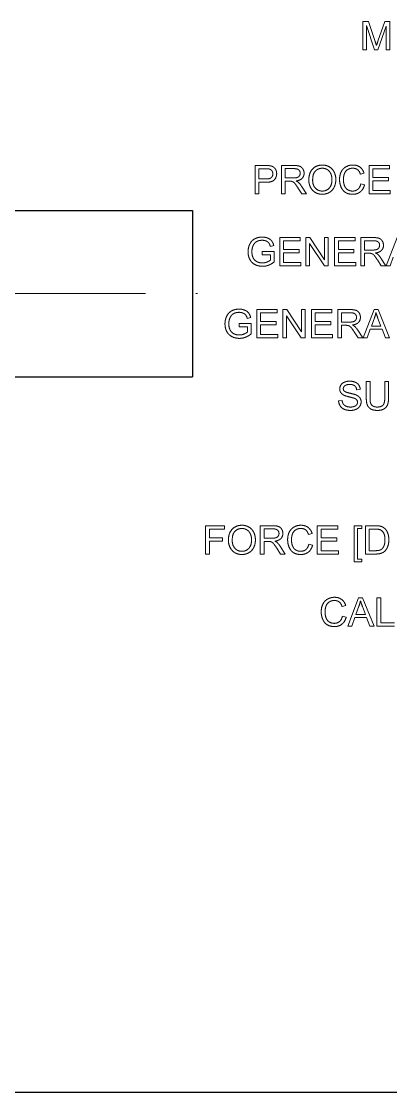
# Model space of a CAD drawing. Header units: millimetres. Extents: x -205 to 205, y -139 to 139.
# Drawn here: x 66.8 to 88.8, y -66.5 to -2.8 of the extents above; entities that cross this region are included whole.
import ezdxf

# ---------------------------------------------------------------- set-up
doc = ezdxf.new("R2010")
doc.units = ezdxf.units.MM
doc.linetypes.add('ACAD_ISO04W100', pattern=[30, 24, -3, 0, -3])
doc.linetypes.add('HIDDEN', pattern=[9.525, 6.35, -3.175])
for name, color, linetype, lineweight in [('center', 7, 'ACAD_ISO04W100', 13), ('dimensions', 7, 'Continuous', 18), ('hidden', 7, 'HIDDEN', 18), ('visible', 7, 'Continuous', 30)]:
    doc.layers.add(name, color=color, linetype=linetype, lineweight=lineweight)

msp = doc.modelspace()

# ---------------------------------------------------------------- linework, layer by layer
at = {"layer": 'center'}
msp.add_line((-10, -19), (80, -19), dxfattribs=at)
at = {"layer": 'dimensions'}
for p, q in [((87.132, -2.808), (87.132, -4.491)), ((87.467, -2.808), (87.132, -2.808)), ((87.347, -3.059), (87.833, -4.491)), ((87.347, -4.491), (87.347, -3.059)), ((87.866, -3.999), (87.467, -2.808)), ((88.034, -4.491), (88.523, -3.083)), ((88.438, -2.808), (88.035, -3.979)), ((88.738, -2.808), (88.438, -2.808)), ((88.523, -3.083), (88.523, -4.491)), ((88.738, -4.491), (88.738, -2.808)), ((87.132, -4.491), (87.347, -4.491)), ((87.833, -4.491), (88.034, -4.491)), ((88.523, -4.491), (88.738, -4.491)), ((80.721, -11.38), (80.721, -13.062)), ((81.355, -11.38), (80.721, -11.38)), ((82.292, -11.38), (82.292, -13.062)), ((83.038, -11.38), (82.292, -11.38)), ((87.515, -11.38), (87.515, -13.062)), ((88.731, -11.38), (87.515, -11.38)), ((88.731, -11.578), (88.731, -11.38)), ((80.944, -12.18), (80.944, -11.578)), ((80.944, -11.578), (81.374, -11.578)), ((82.514, -12.122), (82.514, -11.566)), ((82.514, -11.566), (83.047, -11.566)), ((86.988, -11.893), (87.207, -11.841)), ((87.738, -11.578), (88.731, -11.578)), ((87.738, -12.094), (87.738, -11.578)), ((88.668, -12.094), (87.738, -12.094)), ((88.668, -12.291), (88.668, -12.094)), ((81.378, -12.18), (80.944, -12.18)), ((80.944, -12.378), (81.375, -12.378)), ((80.944, -13.062), (80.944, -12.378)), ((82.993, -12.122), (82.514, -12.122)), ((82.514, -12.315), (82.773, -12.315)), ((82.514, -13.062), (82.514, -12.315)), ((83.272, -12.712), (83.494, -13.062)), ((83.774, -13.062), (83.482, -12.604)), ((87.236, -12.528), (87.014, -12.472)), ((87.738, -12.291), (88.668, -12.291)), ((87.738, -12.863), (87.738, -12.291)), ((80.721, -13.062), (80.944, -13.062)), ((82.292, -13.062), (82.514, -13.062)), ((83.494, -13.062), (83.774, -13.062)), ((87.515, -13.062), (88.77, -13.062)), ((88.77, -12.863), (87.738, -12.863)), ((88.77, -13.062), (88.77, -12.863)), ((82.19, -15.666), (82.19, -17.348)), ((83.406, -15.666), (82.19, -15.666)), ((82.412, -15.864), (83.406, -15.864)), ((82.412, -16.379), (82.412, -15.864)), ((83.406, -15.864), (83.406, -15.666)), ((83.75, -15.666), (83.75, -17.348)), ((83.979, -15.666), (83.75, -15.666)), ((84.862, -16.986), (83.979, -15.666)), ((84.862, -15.666), (84.862, -16.986)), ((85.076, -15.666), (84.862, -15.666)), ((85.076, -17.348), (85.076, -15.666)), ((85.454, -15.666), (85.454, -17.348)), ((86.67, -15.666), (85.454, -15.666)), ((85.677, -15.864), (86.67, -15.864)), ((85.677, -16.379), (85.677, -15.864)), ((86.67, -15.864), (86.67, -15.666)), ((87.02, -15.666), (87.02, -17.348)), ((87.766, -15.666), (87.02, -15.666)), ((87.243, -16.408), (87.243, -15.851)), ((87.243, -15.851), (87.775, -15.851)), ((89.175, -15.666), (88.529, -17.348)), ((81.857, -16.489), (81.144, -16.491)), ((81.144, -16.491), (81.144, -16.688)), ((81.631, -16.191), (81.832, -16.136)), ((81.857, -17.114), (81.857, -16.489)), ((83.343, -16.379), (82.412, -16.379)), ((83.343, -16.577), (83.343, -16.379)), ((83.964, -16.026), (84.847, -17.348)), ((83.964, -17.348), (83.964, -16.026)), ((86.607, -16.379), (85.677, -16.379)), ((86.607, -16.577), (86.607, -16.379)), ((87.722, -16.408), (87.243, -16.408)), ((81.144, -16.688), (81.639, -16.688)), ((81.639, -16.688), (81.639, -17.001)), ((82.412, -16.577), (83.343, -16.577)), ((82.412, -17.149), (82.412, -16.577)), ((83.445, -17.149), (82.412, -17.149)), ((83.445, -17.348), (83.445, -17.149)), ((85.677, -16.577), (86.607, -16.577)), ((85.677, -17.149), (85.677, -16.577)), ((86.709, -17.149), (85.677, -17.149)), ((86.709, -17.348), (86.709, -17.149)), ((87.243, -16.601), (87.501, -16.601)), ((87.243, -17.348), (87.243, -16.601)), ((88, -16.998), (88.223, -17.348)), ((88.503, -17.348), (88.21, -16.89)), ((88.766, -17.348), (88.95, -16.838)), ((82.19, -17.348), (83.445, -17.348)), ((83.75, -17.348), (83.964, -17.348)), ((84.847, -17.348), (85.076, -17.348)), ((85.454, -17.348), (86.709, -17.348)), ((87.02, -17.348), (87.243, -17.348)), ((88.223, -17.348), (88.503, -17.348)), ((88.529, -17.348), (88.766, -17.348)), ((80.816, -19.951), (80.816, -21.633)), ((82.032, -19.951), (80.816, -19.951)), ((81.038, -20.15), (82.032, -20.15)), ((81.038, -20.665), (81.038, -20.15)), ((82.032, -20.15), (82.032, -19.951)), ((82.376, -19.951), (82.376, -21.633)), ((82.604, -19.951), (82.376, -19.951)), ((82.59, -20.312), (83.473, -21.633)), ((82.59, -21.633), (82.59, -20.312)), ((83.488, -21.272), (82.604, -19.951)), ((83.488, -19.951), (83.488, -21.272)), ((83.701, -19.951), (83.488, -19.951)), ((83.701, -21.633), (83.701, -19.951)), ((84.08, -19.951), (84.08, -21.633)), ((85.296, -19.951), (84.08, -19.951)), ((84.303, -20.15), (85.296, -20.15)), ((84.303, -20.665), (84.303, -20.15)), ((85.296, -20.15), (85.296, -19.951)), ((85.646, -19.951), (85.646, -21.633)), ((86.392, -19.951), (85.646, -19.951)), ((85.869, -20.694), (85.869, -20.137)), ((85.869, -20.137), (86.401, -20.137)), ((87.801, -19.951), (87.155, -21.633)), ((88.041, -19.951), (87.801, -19.951)), ((88.73, -21.633), (88.041, -19.951)), ((80.483, -20.775), (79.77, -20.776)), ((79.77, -20.776), (79.77, -20.974)), ((79.77, -20.974), (80.265, -20.974)), ((80.257, -20.477), (80.458, -20.422)), ((80.265, -20.974), (80.265, -21.287)), ((80.483, -21.399), (80.483, -20.775)), ((81.969, -20.665), (81.038, -20.665)), ((81.038, -20.862), (81.969, -20.862)), ((81.038, -21.435), (81.038, -20.862)), ((81.969, -20.862), (81.969, -20.665)), ((85.233, -20.665), (84.303, -20.665)), ((84.303, -20.862), (85.233, -20.862)), ((84.303, -21.435), (84.303, -20.862)), ((85.233, -20.862), (85.233, -20.665)), ((86.347, -20.694), (85.869, -20.694)), ((85.869, -20.886), (86.127, -20.886)), ((85.869, -21.633), (85.869, -20.886)), ((87.641, -20.943), (87.825, -20.449)), ((88.211, -20.943), (87.641, -20.943)), ((88.035, -20.477), (88.211, -20.943)), ((80.816, -21.633), (82.071, -21.633)), ((82.071, -21.435), (81.038, -21.435)), ((82.071, -21.633), (82.071, -21.435)), ((82.376, -21.633), (82.59, -21.633)), ((83.473, -21.633), (83.701, -21.633)), ((84.08, -21.633), (85.335, -21.633)), ((85.335, -21.435), (84.303, -21.435)), ((85.335, -21.633), (85.335, -21.435)), ((85.646, -21.633), (85.869, -21.633)), ((86.626, -21.283), (86.849, -21.633)), ((87.129, -21.633), (86.836, -21.176)), ((86.849, -21.633), (87.129, -21.633)), ((87.155, -21.633), (87.392, -21.633)), ((87.392, -21.633), (87.576, -21.124)), ((87.576, -21.124), (88.28, -21.124)), ((88.28, -21.124), (88.476, -21.633)), ((88.476, -21.633), (88.73, -21.633)), ((86.769, -24.727), (86.982, -24.711)), ((87.34, -24.237), (87.34, -25.209)), ((87.563, -24.237), (87.34, -24.237)), ((87.563, -25.208), (87.563, -24.237)), ((88.44, -24.237), (88.44, -25.208)), ((88.663, -24.237), (88.44, -24.237)), ((88.663, -25.209), (88.663, -24.237)), ((85.903, -25.36), (85.693, -25.379)), ((77.773, -32.808), (77.773, -34.491)), ((78.908, -32.808), (77.773, -32.808)), ((77.996, -33.007), (78.908, -33.007)), ((77.996, -33.528), (77.996, -33.007)), ((78.908, -33.007), (78.908, -32.808)), ((81.028, -32.808), (81.028, -34.491)), ((81.774, -32.808), (81.028, -32.808)), ((81.251, -33.551), (81.251, -32.994)), ((81.251, -32.994), (81.783, -32.994)), ((84.424, -32.808), (84.424, -34.491)), ((85.64, -32.808), (84.424, -32.808)), ((84.646, -33.007), (85.64, -33.007)), ((84.646, -33.522), (84.646, -33.007)), ((85.64, -33.007), (85.64, -32.808)), ((86.618, -32.808), (86.618, -34.958)), ((87.073, -32.808), (86.618, -32.808)), ((86.824, -32.979), (87.073, -32.979)), ((86.824, -34.787), (86.824, -32.979)), ((87.073, -32.979), (87.073, -32.808)), ((87.292, -32.808), (87.292, -34.491)), ((87.872, -32.808), (87.292, -32.808)), ((87.515, -34.292), (87.515, -33.007)), ((87.515, -33.007), (87.868, -33.007)), ((78.785, -33.528), (77.996, -33.528)), ((77.996, -33.726), (78.785, -33.726)), ((77.996, -34.491), (77.996, -33.726)), ((78.785, -33.726), (78.785, -33.528)), ((81.73, -33.551), (81.251, -33.551)), ((81.251, -33.744), (81.509, -33.744)), ((81.251, -34.491), (81.251, -33.744)), ((83.897, -33.321), (84.116, -33.27)), ((85.577, -33.522), (84.646, -33.522)), ((84.646, -33.719), (85.577, -33.719)), ((84.646, -34.292), (84.646, -33.719)), ((85.577, -33.719), (85.577, -33.522)), ((82.008, -34.141), (82.231, -34.491)), ((82.511, -34.491), (82.218, -34.033)), ((84.145, -33.957), (83.922, -33.901)), ((85.679, -34.292), (84.646, -34.292)), ((85.679, -34.491), (85.679, -34.292)), ((87.874, -34.292), (87.515, -34.292)), ((77.773, -34.491), (77.996, -34.491)), ((81.028, -34.491), (81.251, -34.491)), ((82.231, -34.491), (82.511, -34.491)), ((84.424, -34.491), (85.679, -34.491)), ((86.618, -34.958), (87.073, -34.958)), ((87.073, -34.787), (86.824, -34.787)), ((87.073, -34.958), (87.073, -34.787)), ((87.292, -34.491), (87.899, -34.491)), ((85.896, -37.607), (86.115, -37.555)), ((86.879, -37.094), (86.233, -38.776)), ((86.719, -38.085), (86.903, -37.592)), ((87.119, -37.094), (86.879, -37.094)), ((87.808, -38.776), (87.119, -37.094)), ((87.976, -37.094), (87.976, -38.776)), ((88.199, -37.094), (87.976, -37.094)), ((88.199, -38.578), (88.199, -37.094)), ((86.144, -38.243), (85.921, -38.186)), ((87.289, -38.085), (86.719, -38.085)), ((87.113, -37.62), (87.289, -38.085)), ((86.233, -38.776), (86.47, -38.776)), ((86.47, -38.776), (86.654, -38.267)), ((86.654, -38.267), (87.358, -38.267)), ((87.358, -38.267), (87.554, -38.776)), ((87.554, -38.776), (87.808, -38.776)), ((87.976, -38.776), (89.027, -38.776)), ((89.027, -38.578), (88.199, -38.578))]:
    msp.add_line(p, q, dxfattribs=at)
for points in [[(87.866, -3.999), (87.921, -4.166), (87.946, -4.248)], [(87.946, -4.248), (87.975, -4.157), (88.035, -3.979)], [(81.355, -11.38), (81.523, -11.38), (81.611, -11.396)], [(81.611, -11.396), (81.735, -11.417), (81.819, -11.474)], [(83.038, -11.38), (83.263, -11.38), (83.38, -11.425)], [(83.38, -11.425), (83.497, -11.47), (83.567, -11.585)], [(84.143, -11.587), (84.368, -11.35), (84.723, -11.35)], [(84.723, -11.35), (84.956, -11.35), (85.143, -11.461)], [(85.143, -11.461), (85.33, -11.573), (85.428, -11.772)], [(85.849, -11.75), (85.95, -11.554), (86.135, -11.453)], [(86.135, -11.453), (86.321, -11.351), (86.543, -11.351)], [(86.543, -11.351), (86.796, -11.351), (86.968, -11.48)], [(81.581, -11.593), (81.525, -11.578), (81.374, -11.578)], [(81.378, -12.18), (81.594, -12.18), (81.685, -12.099)], [(81.722, -11.692), (81.669, -11.617), (81.581, -11.593)], [(81.685, -12.099), (81.775, -12.019), (81.775, -11.873)], [(81.775, -11.873), (81.775, -11.768), (81.722, -11.692)], [(81.819, -11.474), (81.903, -11.532), (81.954, -11.637)], [(82.005, -11.866), (82.005, -12.081), (81.868, -12.229)], [(81.954, -11.637), (82.005, -11.741), (82.005, -11.866)], [(82.993, -12.122), (83.145, -12.122), (83.232, -12.091)], [(83.32, -11.643), (83.234, -11.566), (83.047, -11.566)], [(83.232, -12.091), (83.318, -12.059), (83.362, -11.99)], [(83.407, -11.839), (83.407, -11.719), (83.32, -11.643)], [(83.362, -11.99), (83.407, -11.92), (83.407, -11.839)], [(83.637, -11.839), (83.637, -12.018), (83.521, -12.141)], [(83.567, -11.585), (83.637, -11.7), (83.637, -11.839)], [(83.918, -12.243), (83.918, -11.824), (84.143, -11.587)], [(84.318, -11.704), (84.147, -11.866), (84.147, -12.246)], [(84.724, -11.542), (84.488, -11.542), (84.318, -11.704)], [(85.024, -11.626), (84.891, -11.542), (84.724, -11.542)], [(85.228, -11.863), (85.158, -11.71), (85.024, -11.626)], [(85.297, -12.222), (85.297, -12.017), (85.228, -11.863)], [(85.428, -11.772), (85.526, -11.971), (85.526, -12.223)], [(85.749, -12.208), (85.749, -11.945), (85.849, -11.75)], [(86.031, -11.884), (85.979, -12.041), (85.979, -12.207)], [(86.214, -11.635), (86.084, -11.727), (86.031, -11.884)], [(86.539, -11.542), (86.345, -11.542), (86.214, -11.635)], [(86.819, -11.625), (86.707, -11.542), (86.539, -11.542)], [(86.988, -11.893), (86.93, -11.709), (86.819, -11.625)], [(86.968, -11.48), (87.14, -11.608), (87.207, -11.841)], [(81.868, -12.229), (81.732, -12.378), (81.375, -12.378)], [(82.896, -12.323), (82.859, -12.315), (82.773, -12.315)], [(82.998, -12.368), (82.948, -12.336), (82.896, -12.323)], [(83.111, -12.48), (83.048, -12.4), (82.998, -12.368)], [(83.272, -12.712), (83.174, -12.561), (83.111, -12.48)], [(83.521, -12.141), (83.405, -12.263), (83.163, -12.297)], [(83.163, -12.297), (83.251, -12.339), (83.297, -12.38)], [(83.297, -12.38), (83.394, -12.47), (83.482, -12.604)], [(84.014, -12.663), (83.918, -12.464), (83.918, -12.243)], [(84.298, -12.976), (84.11, -12.861), (84.014, -12.663)], [(84.147, -12.246), (84.147, -12.55), (84.311, -12.725)], [(84.311, -12.725), (84.474, -12.9), (84.721, -12.9)], [(84.721, -12.9), (84.972, -12.9), (85.135, -12.723)], [(85.423, -12.681), (85.32, -12.883), (85.131, -12.987)], [(85.135, -12.723), (85.297, -12.547), (85.297, -12.222)], [(85.526, -12.223), (85.526, -12.479), (85.423, -12.681)], [(85.838, -12.659), (85.749, -12.449), (85.749, -12.208)], [(86.097, -12.98), (85.927, -12.869), (85.838, -12.659)], [(85.979, -12.207), (85.979, -12.422), (86.041, -12.582)], [(86.041, -12.582), (86.104, -12.742), (86.236, -12.821)], [(86.838, -12.792), (86.968, -12.684), (87.014, -12.472)], [(87.236, -12.528), (87.166, -12.803), (86.984, -12.947)], [(84.722, -13.091), (84.485, -13.091), (84.298, -12.976)], [(85.131, -12.987), (84.941, -13.091), (84.722, -13.091)], [(86.54, -13.091), (86.268, -13.091), (86.097, -12.98)], [(86.236, -12.821), (86.368, -12.9), (86.521, -12.9)], [(86.521, -12.9), (86.708, -12.9), (86.838, -12.792)], [(86.984, -12.947), (86.802, -13.091), (86.54, -13.091)], [(80.404, -16.056), (80.506, -15.843), (80.699, -15.74)], [(80.699, -15.74), (80.892, -15.637), (81.143, -15.637)], [(80.88, -15.874), (80.769, -15.92), (80.701, -15.996)], [(81.144, -15.827), (80.992, -15.827), (80.88, -15.874)], [(81.143, -15.637), (81.326, -15.637), (81.473, -15.696)], [(81.376, -15.871), (81.272, -15.827), (81.144, -15.827)], [(81.537, -15.989), (81.481, -15.916), (81.376, -15.871)], [(81.473, -15.696), (81.621, -15.755), (81.704, -15.861)], [(81.704, -15.861), (81.788, -15.966), (81.832, -16.136)], [(87.766, -15.666), (87.991, -15.666), (88.108, -15.711)], [(88.049, -15.928), (87.963, -15.851), (87.775, -15.851)], [(88.136, -16.124), (88.136, -16.005), (88.049, -15.928)], [(88.108, -15.711), (88.225, -15.756), (88.295, -15.871)], [(88.295, -15.871), (88.365, -15.986), (88.365, -16.124)], [(80.301, -16.515), (80.301, -16.269), (80.404, -16.056)], [(80.404, -16.963), (80.301, -16.762), (80.301, -16.515)], [(80.595, -16.162), (80.53, -16.318), (80.53, -16.501)], [(80.53, -16.501), (80.53, -16.726), (80.608, -16.877)], [(80.701, -15.996), (80.633, -16.072), (80.595, -16.162)], [(81.631, -16.191), (81.593, -16.063), (81.537, -15.989)], [(87.722, -16.408), (87.874, -16.408), (87.96, -16.376)], [(88.249, -16.426), (88.133, -16.549), (87.891, -16.582)], [(87.96, -16.376), (88.046, -16.345), (88.091, -16.275)], [(88.091, -16.275), (88.136, -16.206), (88.136, -16.124)], [(88.365, -16.124), (88.365, -16.303), (88.249, -16.426)], [(80.71, -17.27), (80.507, -17.164), (80.404, -16.963)], [(80.608, -16.877), (80.685, -17.029), (80.833, -17.102)], [(80.833, -17.102), (80.981, -17.176), (81.148, -17.176)], [(81.148, -17.176), (81.292, -17.176), (81.43, -17.12)], [(81.43, -17.12), (81.568, -17.064), (81.639, -17.001)], [(81.857, -17.114), (81.693, -17.244), (81.518, -17.31)], [(87.625, -16.609), (87.587, -16.601), (87.501, -16.601)], [(87.727, -16.653), (87.677, -16.621), (87.625, -16.609)], [(87.84, -16.766), (87.777, -16.686), (87.727, -16.653)], [(88, -16.998), (87.903, -16.846), (87.84, -16.766)], [(87.891, -16.582), (87.98, -16.625), (88.026, -16.666)], [(88.026, -16.666), (88.123, -16.756), (88.21, -16.89)], [(81.16, -17.376), (80.913, -17.376), (80.71, -17.27)], [(81.518, -17.31), (81.344, -17.376), (81.16, -17.376)], [(78.927, -20.8), (78.927, -20.555), (79.03, -20.342)], [(79.03, -20.342), (79.132, -20.129), (79.325, -20.026)], [(79.327, -20.282), (79.258, -20.357), (79.221, -20.448)], [(79.325, -20.026), (79.518, -19.923), (79.769, -19.923)], [(79.506, -20.159), (79.395, -20.206), (79.327, -20.282)], [(79.77, -20.113), (79.618, -20.113), (79.506, -20.159)], [(79.769, -19.923), (79.952, -19.923), (80.099, -19.982)], [(80.002, -20.157), (79.898, -20.113), (79.77, -20.113)], [(80.163, -20.275), (80.106, -20.201), (80.002, -20.157)], [(80.099, -19.982), (80.246, -20.041), (80.33, -20.146)], [(80.257, -20.477), (80.219, -20.348), (80.163, -20.275)], [(80.33, -20.146), (80.414, -20.252), (80.458, -20.422)], [(86.392, -19.951), (86.617, -19.951), (86.734, -19.997)], [(86.675, -20.214), (86.588, -20.137), (86.401, -20.137)], [(86.762, -20.41), (86.762, -20.291), (86.675, -20.214)], [(86.734, -19.997), (86.851, -20.042), (86.921, -20.157)], [(86.921, -20.157), (86.991, -20.271), (86.991, -20.41)], [(87.916, -20.128), (87.884, -20.29), (87.825, -20.449)], [(88.035, -20.477), (87.955, -20.264), (87.916, -20.128)], [(79.03, -21.249), (78.927, -21.048), (78.927, -20.8)], [(79.221, -20.448), (79.156, -20.604), (79.156, -20.787)], [(79.156, -20.787), (79.156, -21.011), (79.234, -21.163)], [(86.251, -20.894), (86.213, -20.886), (86.127, -20.886)], [(86.353, -20.939), (86.303, -20.907), (86.251, -20.894)], [(86.347, -20.694), (86.5, -20.694), (86.586, -20.662)], [(86.466, -21.052), (86.403, -20.971), (86.353, -20.939)], [(86.875, -20.712), (86.759, -20.835), (86.517, -20.868)], [(86.517, -20.868), (86.606, -20.91), (86.652, -20.952)], [(86.586, -20.662), (86.672, -20.631), (86.717, -20.561)], [(86.652, -20.952), (86.749, -21.041), (86.836, -21.176)], [(86.717, -20.561), (86.762, -20.492), (86.762, -20.41)], [(86.991, -20.41), (86.991, -20.589), (86.875, -20.712)], [(79.336, -21.556), (79.133, -21.45), (79.03, -21.249)], [(79.234, -21.163), (79.311, -21.314), (79.459, -21.388)], [(79.786, -21.662), (79.538, -21.662), (79.336, -21.556)], [(79.459, -21.388), (79.607, -21.461), (79.774, -21.461)], [(79.774, -21.461), (79.918, -21.461), (80.056, -21.406)], [(80.144, -21.596), (79.97, -21.662), (79.786, -21.662)], [(80.056, -21.406), (80.194, -21.35), (80.265, -21.287)], [(80.483, -21.399), (80.319, -21.53), (80.144, -21.596)], [(86.626, -21.283), (86.529, -21.132), (86.466, -21.052)], [(86.041, -24.266), (86.18, -24.208), (86.35, -24.208)], [(86.35, -24.208), (86.537, -24.208), (86.68, -24.268)], [(85.758, -24.672), (85.758, -24.544), (85.83, -24.434)], [(85.817, -24.881), (85.758, -24.788), (85.758, -24.672)], [(85.83, -24.434), (85.902, -24.323), (86.041, -24.266)], [(86.065, -24.478), (85.972, -24.552), (85.972, -24.657)], [(85.972, -24.657), (85.972, -24.748), (86.038, -24.806)], [(86.038, -24.806), (86.102, -24.865), (86.373, -24.926)], [(86.359, -24.404), (86.157, -24.404), (86.065, -24.478)], [(86.652, -24.486), (86.553, -24.404), (86.359, -24.404)], [(86.769, -24.727), (86.751, -24.567), (86.652, -24.486)], [(86.68, -24.268), (86.823, -24.329), (86.899, -24.446)], [(86.899, -24.446), (86.976, -24.563), (86.982, -24.711)], [(85.786, -25.681), (85.698, -25.547), (85.693, -25.379)], [(85.996, -25.038), (85.876, -24.975), (85.817, -24.881)], [(85.903, -25.36), (85.918, -25.487), (85.973, -25.567)], [(86.321, -25.143), (86.089, -25.087), (85.996, -25.038)], [(86.621, -25.225), (86.553, -25.199), (86.321, -25.143)], [(86.373, -24.926), (86.645, -24.987), (86.746, -25.033)], [(86.772, -25.324), (86.726, -25.265), (86.621, -25.225)], [(86.746, -25.033), (86.893, -25.101), (86.963, -25.205)], [(86.77, -25.606), (86.818, -25.54), (86.818, -25.462)], [(86.818, -25.462), (86.818, -25.383), (86.772, -25.324)], [(87.033, -25.444), (87.033, -25.578), (86.956, -25.697)], [(86.963, -25.205), (87.033, -25.309), (87.033, -25.444)], [(87.404, -25.631), (87.34, -25.476), (87.34, -25.209)], [(87.563, -25.208), (87.563, -25.427), (87.603, -25.531)], [(88.336, -25.636), (88.44, -25.524), (88.44, -25.208)], [(88.663, -25.209), (88.663, -25.462), (88.606, -25.612)], [(86.028, -25.881), (85.874, -25.815), (85.786, -25.681)], [(85.973, -25.567), (86.027, -25.648), (86.142, -25.698)], [(86.411, -25.948), (86.182, -25.948), (86.028, -25.881)], [(86.142, -25.698), (86.257, -25.748), (86.4, -25.748)], [(86.4, -25.748), (86.528, -25.748), (86.625, -25.71)], [(86.735, -25.882), (86.591, -25.948), (86.411, -25.948)], [(86.625, -25.71), (86.723, -25.672), (86.77, -25.606)], [(86.956, -25.697), (86.879, -25.816), (86.735, -25.882)], [(87.619, -25.866), (87.469, -25.785), (87.404, -25.631)], [(87.603, -25.531), (87.644, -25.635), (87.743, -25.691)], [(88.006, -25.948), (87.769, -25.948), (87.619, -25.866)], [(87.743, -25.691), (87.843, -25.747), (87.986, -25.747)], [(87.986, -25.747), (88.232, -25.747), (88.336, -25.636)], [(88.399, -25.854), (88.249, -25.948), (88.006, -25.948)], [(88.606, -25.612), (88.548, -25.761), (88.399, -25.854)], [(79.129, -33.671), (79.129, -33.252), (79.354, -33.015)], [(79.354, -33.015), (79.579, -32.779), (79.935, -32.779)], [(79.529, -33.133), (79.359, -33.295), (79.359, -33.675)], [(79.936, -32.97), (79.7, -32.97), (79.529, -33.133)], [(79.935, -32.779), (80.168, -32.779), (80.355, -32.89)], [(80.236, -33.054), (80.102, -32.97), (79.936, -32.97)], [(80.439, -33.292), (80.37, -33.139), (80.236, -33.054)], [(80.355, -32.89), (80.542, -33.001), (80.64, -33.2)], [(81.774, -32.808), (81.999, -32.808), (82.116, -32.854)], [(82.057, -33.071), (81.97, -32.994), (81.783, -32.994)], [(82.144, -33.267), (82.144, -33.148), (82.057, -33.071)], [(82.116, -32.854), (82.233, -32.899), (82.303, -33.014)], [(82.303, -33.014), (82.373, -33.129), (82.373, -33.267)], [(82.758, -33.178), (82.859, -32.983), (83.044, -32.881)], [(83.123, -33.063), (82.993, -33.156), (82.94, -33.313)], [(83.044, -32.881), (83.229, -32.78), (83.452, -32.78)], [(83.447, -32.97), (83.253, -32.97), (83.123, -33.063)], [(83.727, -33.054), (83.616, -32.97), (83.447, -32.97)], [(83.452, -32.78), (83.704, -32.78), (83.876, -32.908)], [(83.897, -33.321), (83.839, -33.138), (83.727, -33.054)], [(83.876, -32.908), (84.049, -33.037), (84.116, -33.27)], [(88.156, -33.041), (88.067, -33.007), (87.868, -33.007)], [(87.872, -32.808), (88.068, -32.808), (88.171, -32.832)], [(88.367, -33.231), (88.28, -33.089), (88.156, -33.041)], [(88.171, -32.832), (88.316, -32.866), (88.418, -32.953)], [(88.418, -32.953), (88.551, -33.065), (88.617, -33.24)], [(79.226, -34.091), (79.129, -33.893), (79.129, -33.671)], [(79.359, -33.675), (79.359, -33.979), (79.522, -34.154)], [(80.346, -34.152), (80.509, -33.975), (80.509, -33.651)], [(80.509, -33.651), (80.509, -33.445), (80.439, -33.292)], [(80.738, -33.652), (80.738, -33.908), (80.635, -34.11)], [(80.64, -33.2), (80.738, -33.399), (80.738, -33.652)], [(81.633, -33.752), (81.595, -33.744), (81.509, -33.744)], [(81.735, -33.796), (81.685, -33.764), (81.633, -33.752)], [(81.73, -33.551), (81.882, -33.551), (81.968, -33.519)], [(82.257, -33.569), (82.141, -33.692), (81.899, -33.725)], [(81.899, -33.725), (81.988, -33.768), (82.034, -33.809)], [(81.968, -33.519), (82.054, -33.488), (82.099, -33.418)], [(82.099, -33.418), (82.144, -33.349), (82.144, -33.267)], [(82.373, -33.267), (82.373, -33.446), (82.257, -33.569)], [(82.658, -33.637), (82.658, -33.374), (82.758, -33.178)], [(82.747, -34.088), (82.658, -33.878), (82.658, -33.637)], [(82.94, -33.313), (82.887, -33.469), (82.887, -33.636)], [(82.887, -33.636), (82.887, -33.85), (82.95, -34.01)], [(88.454, -33.637), (88.454, -33.373), (88.367, -33.231)], [(88.409, -33.961), (88.454, -33.827), (88.454, -33.637)], [(88.617, -33.24), (88.683, -33.415), (88.683, -33.64)], [(88.683, -33.64), (88.683, -33.832), (88.638, -33.98)], [(79.509, -34.404), (79.322, -34.29), (79.226, -34.091)], [(79.934, -34.519), (79.696, -34.519), (79.509, -34.404)], [(79.522, -34.154), (79.686, -34.329), (79.933, -34.329)], [(79.933, -34.329), (80.184, -34.329), (80.346, -34.152)], [(80.635, -34.11), (80.532, -34.312), (80.342, -34.415)], [(81.848, -33.909), (81.785, -33.828), (81.735, -33.796)], [(82.008, -34.141), (81.911, -33.989), (81.848, -33.909)], [(82.034, -33.809), (82.131, -33.898), (82.218, -34.033)], [(83.006, -34.408), (82.836, -34.298), (82.747, -34.088)], [(82.95, -34.01), (83.012, -34.17), (83.144, -34.25)], [(83.144, -34.25), (83.276, -34.329), (83.43, -34.329)], [(83.43, -34.329), (83.617, -34.329), (83.747, -34.221)], [(83.893, -34.375), (83.711, -34.519), (83.448, -34.519)], [(83.747, -34.221), (83.876, -34.113), (83.922, -33.901)], [(84.145, -33.957), (84.075, -34.231), (83.893, -34.375)], [(87.874, -34.292), (88.041, -34.292), (88.135, -34.261)], [(88.135, -34.261), (88.23, -34.23), (88.286, -34.174)], [(88.37, -34.378), (88.287, -34.433), (88.17, -34.462)], [(88.286, -34.174), (88.365, -34.095), (88.409, -33.961)], [(88.524, -34.225), (88.454, -34.322), (88.37, -34.378)], [(88.638, -33.98), (88.594, -34.128), (88.524, -34.225)], [(80.342, -34.415), (80.153, -34.519), (79.934, -34.519)], [(83.448, -34.519), (83.176, -34.519), (83.006, -34.408)], [(88.17, -34.462), (88.052, -34.491), (87.899, -34.491)], [(84.657, -37.923), (84.657, -37.66), (84.757, -37.464)], [(84.757, -37.464), (84.857, -37.268), (85.043, -37.167)], [(85.122, -37.349), (84.992, -37.442), (84.939, -37.598)], [(85.043, -37.167), (85.228, -37.065), (85.451, -37.065)], [(85.446, -37.256), (85.252, -37.256), (85.122, -37.349)], [(85.726, -37.34), (85.615, -37.256), (85.446, -37.256)], [(85.451, -37.065), (85.703, -37.065), (85.875, -37.194)], [(85.896, -37.607), (85.837, -37.423), (85.726, -37.34)], [(85.875, -37.194), (86.047, -37.322), (86.115, -37.555)], [(86.994, -37.271), (86.962, -37.433), (86.903, -37.592)], [(87.113, -37.62), (87.033, -37.407), (86.994, -37.271)], [(84.746, -38.373), (84.657, -38.164), (84.657, -37.923)], [(84.939, -37.598), (84.886, -37.755), (84.886, -37.921)], [(84.886, -37.921), (84.886, -38.136), (84.949, -38.296)], [(85.746, -38.507), (85.875, -38.399), (85.921, -38.186)], [(85.005, -38.694), (84.835, -38.583), (84.746, -38.373)], [(84.949, -38.296), (85.011, -38.456), (85.143, -38.535)], [(85.447, -38.805), (85.175, -38.805), (85.005, -38.694)], [(85.143, -38.535), (85.275, -38.614), (85.429, -38.614)], [(85.429, -38.614), (85.616, -38.614), (85.746, -38.507)], [(85.892, -38.661), (85.71, -38.805), (85.447, -38.805)], [(86.144, -38.243), (86.074, -38.517), (85.892, -38.661)]]:
    msp.add_open_spline(points, degree=2, dxfattribs=at)
at = {"layer": 'hidden'}
for points in [[(77, -14.059), (75.947, -14.059), (72.841, -14.059), (67.837, -14.059), (61.187, -14.059), (53.223, -14.059), (44.346, -14.059), (35, -14.059), (25.654, -14.059), (16.777, -14.059), (8.813, -14.059), (2.163, -14.059), (-2.841, -14.059), (-5.947, -14.059), (-7, -14.059)], [(77, -23.941), (75.947, -23.941), (72.841, -23.941), (67.837, -23.941), (61.187, -23.941), (53.223, -23.941), (44.346, -23.941), (35, -23.941), (25.654, -23.941), (16.777, -23.941), (8.813, -23.941), (2.163, -23.941), (-2.841, -23.941), (-5.947, -23.941), (-7, -23.941)]]:
    msp.add_open_spline(points, degree=1, dxfattribs=at)
at = {"layer": 'visible'}
for p, q in [((77, -14.059), (77, -23.941)), ((200, -66.527), (-0.14, -66.527))]:
    msp.add_line(p, q, dxfattribs=at)
for points in [[(35, -14.059), (39.703, -14.059), (44.346, -14.059), (48.872, -14.059), (53.223, -14.059), (57.345, -14.059), (61.187, -14.059), (64.698, -14.059), (67.837, -14.059), (70.562, -14.059), (72.841, -14.059), (74.643, -14.059), (75.947, -14.059), (76.736, -14.059), (77, -14.059)], [(35, -23.941), (39.703, -23.941), (44.346, -23.941), (48.872, -23.941), (53.223, -23.941), (57.345, -23.941), (61.187, -23.941), (64.698, -23.941), (67.837, -23.941), (70.562, -23.941), (72.841, -23.941), (74.643, -23.941), (75.947, -23.941), (76.736, -23.941), (77, -23.941)]]:
    msp.add_open_spline(points, degree=1, dxfattribs=at)

doc.saveas('drawing.dxf')
